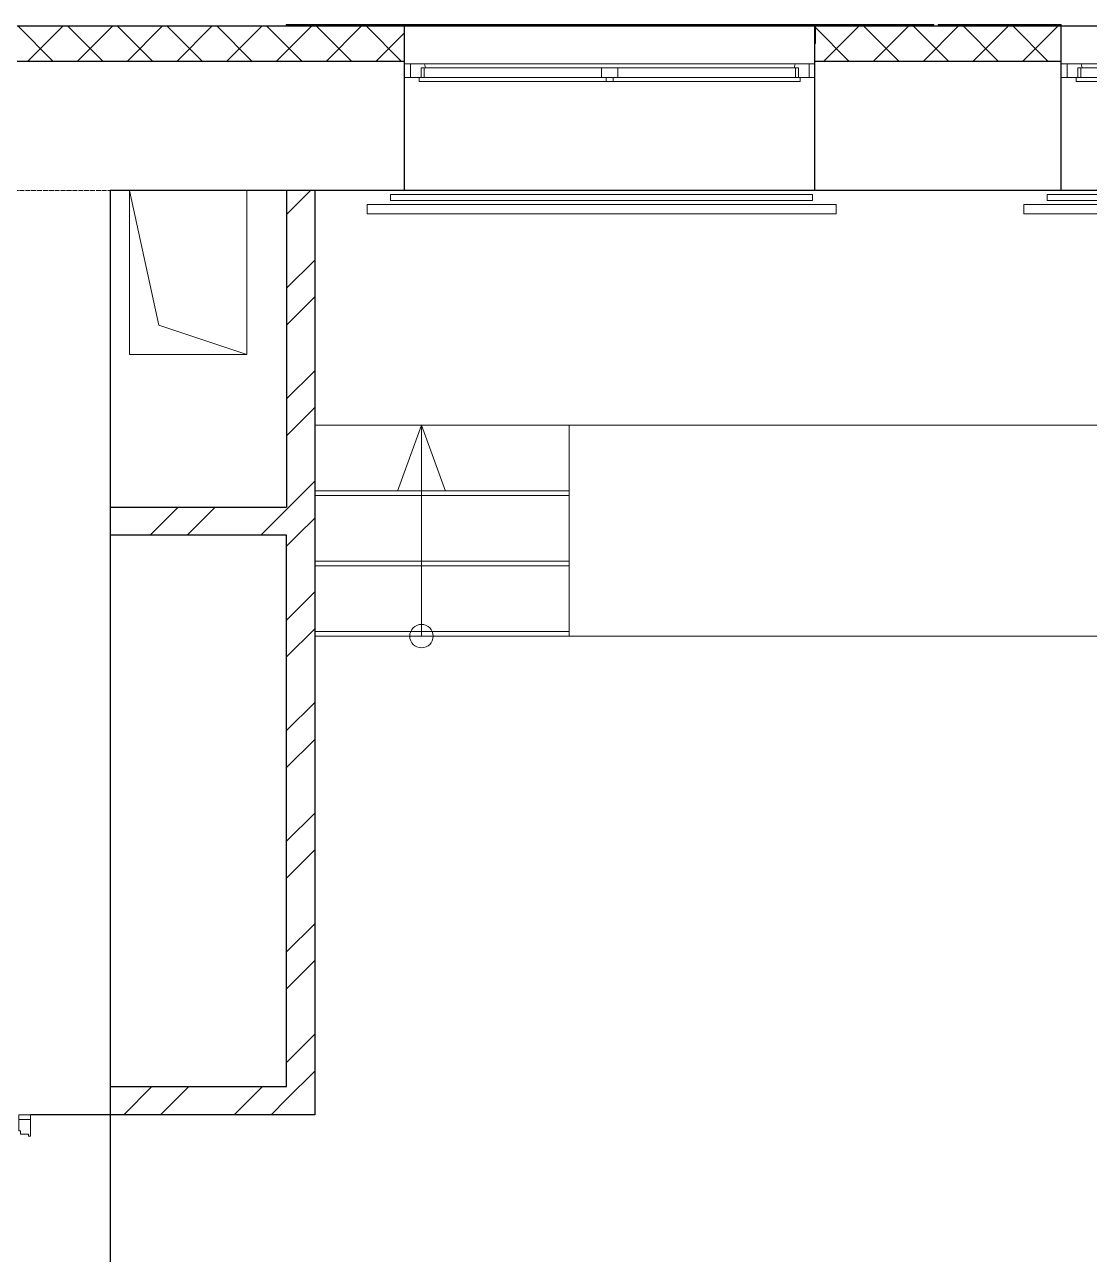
# Model space of a CAD drawing. Header units: millimetres. Extents: x -695119 to 412940, y -249585 to 622758.
# Drawn here: x 94756 to 99296, y 558393 to 563635 of the extents above; entities that cross this region are included whole.
import ezdxf

# ---------------------------------------------------------------- set-up
doc = ezdxf.new("R2010")
doc.units = ezdxf.units.MM
doc.linetypes.add('ADSK_Линия сетки', pattern=[25, 20, -2.5, 0, -2.5])
doc.linetypes.add('ADSK_Штриховая_ш2 п1_5', pattern=[4.5, 3, -1.5])
for name, color, linetype, lineweight in [('Балясины', 7, 'Continuous', 9), ('Двери', 8, 'Continuous', 9), ('Каркас_Импост', 8, 'Continuous', 9), ('Лестницы', 8, 'Continuous', 9), ('Монтажный зазор', 8, 'Continuous', 9), ('Ограждение', 8, 'Continuous', 9), ('Окна', 252, 'Continuous', 9), ('Оси', 252, 'Continuous', 9), ('Остекление', 8, 'Continuous', 9), ('Открывание', 8, 'ADSK_Штриховая_ш2 п1_5', 9), ('Панель', 252, 'Continuous', 30), ('Перекрытия', 7, 'Continuous', 18), ('Поручни', 8, 'Continuous', 9), ('Стены разрез', 7, 'Continuous', 30), ('Стены штриховка', 7, 'Continuous', 9), ('Типовые аннотации', 8, 'Continuous', 18), ('Элементы узлов', 8, 'Continuous', 18)]:
    doc.layers.add(name, color=color, linetype=linetype, lineweight=lineweight)
doc.layers.add('Стены', color=194, linetype='Continuous')
pattern_1 = [(45, (91217.38, 536167.97), (-235.7317, 235.7317), []), (45, (91374.53, 536167.97), (-235.7317, 235.7317), [])]
pattern_2 = [(0, (91217.38, 536167.97), (406.4, 101.6), [33.528, -271.272, 33.528, -271.272, -1625.6]), (0, (91217.38, 536167.97), (406.4, 101.6), [-609.6, 33.528, -576.072, 33.528, -271.272, -711.2]), (0, (91217.38, 536167.97), (406.4, 101.6), [-1524, 33.528, -169.672, 33.528, -474.472]), (120, (91369.78, 536218.77), (-291.18818, 301.15272), [33.528, -271.272, 33.528, -271.272, -1625.6]), (120, (91369.78, 536218.77), (-291.18818, 301.15272), [-609.6, 33.528, -576.072, 33.528, -271.272, -711.2]), (120, (91369.78, 536218.77), (-291.18818, 301.15272), [-1524, 33.528, -169.672, 33.528, -474.472]), (240, (91420.58, 536421.97), (-115.21182, -402.75272), [33.528, -271.272, 33.528, -271.272, -1625.6]), (240, (91420.58, 536421.97), (-115.21182, -402.75272), [-609.6, 33.528, -576.072, 33.528, -271.272, -711.2]), (240, (91420.58, 536421.97), (-115.21182, -402.75272), [-1524, 33.528, -169.672, 33.528, -474.472])]

# ---------------------------------------------------------------- blocks, each defined once
blk = doc.blocks.new('BIMLIB_Окно_Двустворчатое_VEKA_СФрамугойСнизу_ГОСТ30674_без линий - Ж_ОК-9_2350х1700-3835495-План 2 этажа смеж')
at = {"layer": 'Каркас_Импост', "lineweight": 18}
for p, q in [((-790.6, 265), (-850, 265)), ((-850, 265), (-850, 207)), ((-786, 248), (-790.6, 265)), ((790.6, 265), (786, 248)), ((850, 265), (790.6, 265)), ((850, 207), (850, 265)), ((-804, 207), (-804, 248)), ((-804, 248), (-792, 248)), ((792, 248), (804, 248)), ((804, 248), (804, 207)), ((-850, 207), (-812, 207)), ((812, 207), (850, 207))]:
    blk.add_line(p, q, dxfattribs=at)
at = {"layer": 'Каркас_Импост'}
for p, q in [((790.6, 265), (-790.6, 265)), ((-792, 248), (-35, 248)), ((-792, 207), (-792, 248)), ((-35, 248), (35, 248)), ((-35, 248), (-35, 207)), ((35, 248), (792, 248)), ((35, 207), (35, 248)), ((792, 248), (792, 207)), ((-812, 207), (-15, 207)), ((-812, 190), (-812, 207)), ((-15, 190), (-812, 190)), ((-15, 207), (15, 207)), ((-15, 207), (-15, 190)), ((15, 190), (-15, 190)), ((15, 207), (812, 207)), ((15, 190), (15, 207)), ((812, 190), (15, 190)), ((812, 207), (812, 190))]:
    blk.add_line(p, q, dxfattribs=at)
at = {"layer": 'Окна'}
for p, q in [((-850, 265), (-875, 265)), ((-850, 207), (-850, 265)), ((875, 265), (850, 265)), ((850, 265), (850, 207)), ((-875, 207), (-850, 207)), ((850, 207), (875, 207))]:
    blk.add_line(p, q, dxfattribs=at)
blk = doc.blocks.new('Ограждение - Ограждение-2545360-План 2 этажа смеж')
at = {"layer": 'Поручни'}
for p, q in [((5099, 26717.8), (5099, 26742.8)), ((6899, 26742.8), (5099, 26742.8)), ((6899, 26742.8), (6899, 26717.8)), ((5099, 26717.8), (6899, 26717.8))]:
    blk.add_line(p, q, dxfattribs=at)
blk = doc.blocks.new('Тип перил - Перила_Внутренний_-2545440-План 2 этажа смеж')
at = {"layer": 'Ограждение'}
for p, q in [((5099, 26700.3), (4999, 26700.3)), ((6899, 26700.3), (5099, 26700.3)), ((6999, 26700.3), (6899, 26700.3)), ((4999, 26682.6), (4999, 26677.9)), ((4999, 26660.3), (5099, 26660.3)), ((5099, 26660.3), (6899, 26660.3)), ((6899, 26660.3), (6999, 26660.3)), ((6999, 26677.9), (6999, 26682.6))]:
    blk.add_line(p, q, dxfattribs=at)
blk = doc.blocks.new('Тип перил - Перила_Внутренний_-V60-План 2 этажа смеж')
at = {"layer": 'Ограждение'}
for p, q in [((4999, 26700.3), (4999, 26660.3)), ((4999, 26700.3), (6999, 26700.3)), ((6999, 26700.3), (6999, 26660.3)), ((4999, 26660.3), (6999, 26660.3))]:
    blk.add_line(p, q, dxfattribs=at)
blk = doc.blocks.new('Ограждение - Ограждение-2545554-План 2 этажа смеж')
at = {"layer": 'Поручни'}
for p, q in [((7899, 26717.8), (7899, 26742.8)), ((9699, 26742.8), (7899, 26742.8)), ((9699, 26742.8), (9699, 26717.8)), ((7899, 26717.8), (9699, 26717.8))]:
    blk.add_line(p, q, dxfattribs=at)
blk = doc.blocks.new('Тип перил - Перила_Внутренний_-2545570-План 2 этажа смеж')
at = {"layer": 'Ограждение'}
for p, q in [((7899, 26700.3), (7799, 26700.3)), ((9699, 26700.3), (7899, 26700.3)), ((9799, 26700.3), (9699, 26700.3)), ((7799, 26682.6), (7799, 26677.9)), ((7799, 26660.3), (7899, 26660.3)), ((7899, 26660.3), (9699, 26660.3)), ((9699, 26660.3), (9799, 26660.3)), ((9799, 26677.9), (9799, 26682.6))]:
    blk.add_line(p, q, dxfattribs=at)
blk = doc.blocks.new('Тип перил - Перила_Внутренний_-V61-План 2 этажа смеж')
at = {"layer": 'Ограждение'}
for p, q in [((7799, 26700.3), (7799, 26660.3)), ((7799, 26700.3), (9799, 26700.3)), ((9799, 26700.3), (9799, 26660.3)), ((7799, 26660.3), (9799, 26660.3))]:
    blk.add_line(p, q, dxfattribs=at)
blk = doc.blocks.new('Дверь_Alumark_двупольная_S50 - Ш_1_5_Внутр_1520х2350  Пр EI60-3739858-План 2 этажа смеж')
at = {"layer": 'Каркас_Импост'}
for p, q in [((-566, 195), (-615, 195)), ((-615, 195), (-615, 145)), ((-566, 187), (-566, 195)), ((-552, 187), (-566, 187)), ((-552, 153), (-552, 187)), ((816, 187), (802, 187)), ((802, 187), (802, 153)), ((816, 195), (816, 187)), ((865, 195), (816, 195)), ((865, 145), (865, 195)), ((-615, 145), (-543, 145)), ((-543, 153), (-552, 153)), ((-543, 145), (-543, 153)), ((802, 153), (793, 153)), ((793, 153), (793, 145)), ((793, 145), (865, 145))]:
    blk.add_line(p, q, dxfattribs=at)
at = {"layer": 'Монтажный зазор'}
for p, q in [((-635, 195), (-635, 145)), ((-615, 195), (-635, 195)), ((-615, 145), (-615, 195)), ((885, 195), (865, 195)), ((865, 195), (865, 145)), ((885, 145), (885, 195)), ((-635, 145), (-615, 145)), ((865, 145), (885, 145))]:
    blk.add_line(p, q, dxfattribs=at)
at = {"layer": 'Остекление'}
for p, q in [((-534, 1221), (-534, 289)), ((-513, 1221), (-534, 1221)), ((-513, 289), (-513, 1221)), ((763, 289), (763, 461)), ((763, 461), (784, 461)), ((784, 461), (784, 289)), ((-534, 289), (-513, 289)), ((784, 289), (763, 289))]:
    blk.add_line(p, q, dxfattribs=at)
at = {"layer": 'Открывание'}
for centre, radius, start, end in [((-561, 213), 1066, 360, 89.0325), ((811, 213), 306, 93.3723, 180)]:
    blk.add_arc(centre, radius, start, end, dxfattribs=at)
at = {"layer": 'Панель'}
for p, q in [((-535, 1279), (-543, 1279)), ((-543, 1279), (-543, 1203)), ((-501, 1288), (-535, 1288)), ((-535, 1288), (-535, 1279)), ((-493, 1297), (-501, 1297)), ((-501, 1297), (-501, 1288)), ((-493, 1203), (-493, 1297)), ((-534, 1221), (-534, 1203)), ((-513, 1221), (-534, 1221)), ((-513, 1203), (-513, 1221)), ((-534, 1203), (-543, 1203)), ((-493, 1203), (-513, 1203)), ((785, 528), (751, 528)), ((751, 528), (751, 519)), ((793, 537), (785, 537)), ((785, 537), (785, 528)), ((793, 443), (793, 537)), ((751, 519), (743, 519)), ((743, 519), (743, 443)), ((743, 443), (763, 443)), ((763, 443), (763, 461)), ((763, 461), (784, 461)), ((784, 461), (784, 443)), ((784, 443), (793, 443)), ((-543, 307), (-543, 213)), ((-534, 307), (-543, 307)), ((-534, 289), (-534, 307)), ((-513, 289), (-534, 289)), ((-513, 307), (-513, 289)), ((-493, 307), (-513, 307)), ((-493, 231), (-493, 307)), ((743, 307), (743, 231)), ((743, 307), (763, 307)), ((763, 307), (763, 289)), ((763, 289), (784, 289)), ((784, 307), (793, 307)), ((784, 289), (784, 307)), ((793, 213), (793, 307)), ((-543, 213), (-535, 213)), ((-535, 213), (-535, 222)), ((-535, 222), (-501, 222)), ((-501, 222), (-501, 231)), ((-501, 231), (-493, 231)), ((743, 231), (751, 231)), ((751, 231), (751, 222)), ((751, 222), (785, 222)), ((785, 222), (785, 213)), ((785, 213), (793, 213))]:
    blk.add_line(p, q, dxfattribs=at)
at = {"layer": 'Панель', "lineweight": 9}
for p, q in [((-543, 1203), (-543, 307)), ((-493, 307), (-493, 1203)), ((743, 443), (743, 307)), ((793, 307), (793, 443))]:
    blk.add_line(p, q, dxfattribs=at)
blk = doc.blocks.new('ADSK_Стрелка1 - С кружком-1645851-План 2 этажа смеж')
at = {"layer": 'Элементы узлов'}
blk.add_line((0, 0), (900, 0), dxfattribs=at)

msp = doc.modelspace()

# ---------------------------------------------------------------- hatches: boundary and pattern name
at = {"layer": 'Стены разрез', "lineweight": 9}
h = msp.add_hatch(dxfattribs=at)
h.set_pattern_fill('FP_4', color=256, style=0, pattern_type=2)
h.set_pattern_definition(pattern_2)
h.paths.add_polyline_path([(112661.401, 563630.241), (112661.401, 563635.241), (112126.401, 563635.241), (112126.401, 563630.241)])
h.paths.add_polyline_path([(107576.401, 563630.241), (107576.401, 563635.241), (107046.401, 563635.241), (107046.401, 563630.241)])
h.paths.add_polyline_path([(104766.401, 563630.241), (104766.401, 563635.241), (104246.401, 563635.241), (104246.401, 563630.241)])
h.paths.add_polyline_path([(99176.401, 563630.241), (99176.401, 563635.241), (98651.401, 563635.241), (98651.401, 563630.241)])
h.paths.add_polyline_path([(85211.401, 563630.241), (85211.401, 563635.241), (84141.401, 563635.241), (84141.401, 563630.241), (84272.494, 563630.241)])
h.paths.add_polyline_path([(76811.401, 563630.241), (76811.401, 563635.241), (76276.401, 563635.241), (76276.401, 563630.241)])
h.paths.add_polyline_path([(70141.401, 563630.241), (70676.401, 563630.241), (70676.401, 563635.241), (70141.401, 563635.241)])
h = msp.add_hatch(dxfattribs=at)
h.set_pattern_fill('FP_4', color=256, style=0, pattern_type=2)
h.set_pattern_definition(pattern_2)
h.paths.add_polyline_path([(94683.401, 563478.241), (94683.401, 563628.241), (94681.401, 563628.241), (94681.401, 563478.241)])
h.paths.add_polyline_path([(117763.401, 563554.241), (117763.401, 563628.241), (119181.401, 563628.241), (119181.401, 563630.241), (117761.401, 563630.241), (117761.401, 563554.241)])
h.paths.add_polyline_path([(116009.401, 563554.241), (116011.401, 563554.241), (116011.401, 563630.241), (114941.401, 563630.241), (114941.401, 563554.241), (114943.401, 563554.241), (114943.401, 563628.241), (116009.401, 563628.241)])
h.paths.add_polyline_path([(113189.401, 563554.241), (113191.401, 563554.241), (113191.401, 563630.241), (112126.401, 563630.241), (112126.401, 563554.241), (112128.401, 563554.241), (112128.401, 563628.241), (113189.401, 563628.241)])
h.paths.add_polyline_path([(110374.401, 563554.241), (110376.401, 563554.241), (110376.401, 563630.241), (109326.401, 563630.241), (109326.401, 563554.241), (109328.401, 563554.241), (109328.401, 563628.241), (110374.401, 563628.241)])
h.paths.add_polyline_path([(107576.401, 563554.241), (107576.401, 563630.241), (106516.401, 563630.241), (106516.401, 563554.241), (106518.401, 563554.241), (106518.401, 563628.241), (107574.401, 563628.241), (107574.401, 563554.241)])
h.paths.add_polyline_path([(104764.401, 563554.241), (104766.401, 563554.241), (104766.401, 563630.241), (103726.401, 563630.241), (103726.401, 563554.241), (103728.401, 563554.241), (103728.401, 563628.241), (104764.401, 563628.241)])
h.paths.add_polyline_path([(101976.401, 563554.241), (101976.401, 563630.241), (100926.401, 563630.241), (100926.401, 563554.241), (100928.401, 563554.241), (100928.401, 563628.241), (101974.401, 563628.241), (101974.401, 563554.241)])
h.paths.add_polyline_path([(99174.401, 563554.241), (99176.401, 563554.241), (99176.401, 563630.241), (98126.401, 563630.241), (98126.401, 563554.241), (98128.401, 563554.241), (98128.401, 563628.241), (99174.401, 563628.241)])
h.paths.add_polyline_path([(96376.401, 563554.241), (96376.401, 563630.241), (94681.401, 563630.241), (94683.401, 563628.241), (96374.401, 563628.241), (96374.401, 563554.241)])
h = msp.add_hatch(dxfattribs=at)
h.set_pattern_fill('FP_7', color=256, style=0, pattern_type=2)
h.set_pattern_definition([(45, (91217.38, 536167.97), (-106.066, 106.066), []), (135, (91217.38, 536167.97), (-106.066, -106.066), [])])
h.paths.add_polyline_path([(119031.401, 563478.241), (119031.401, 563628.241), (117763.401, 563628.241), (117763.401, 563554.241), (117761.401, 563554.241), (117761.401, 563478.241), (119003.911, 563478.241)])
h.paths.add_polyline_path([(116011.401, 563478.241), (116011.401, 563554.241), (116009.401, 563554.241), (116009.401, 563628.241), (114943.401, 563628.241), (114943.401, 563554.241), (114941.401, 563554.241), (114941.401, 563478.241), (115878.083, 563478.241)])
h.paths.add_polyline_path([(112752.256, 563478.241), (113191.401, 563478.241), (113191.401, 563554.241), (113189.401, 563554.241), (113189.401, 563628.241), (112128.401, 563628.241), (112128.401, 563554.241), (112126.401, 563554.241), (112126.401, 563478.241)])
h.paths.add_polyline_path([(109973.743, 563478.241), (110376.401, 563478.241), (110376.401, 563554.241), (110374.401, 563554.241), (110374.401, 563628.241), (109328.401, 563628.241), (109328.401, 563554.241), (109326.401, 563554.241), (109326.401, 563478.241)])
h.paths.add_polyline_path([(107576.401, 563478.241), (107576.401, 563554.241), (107574.401, 563554.241), (107574.401, 563628.241), (106518.401, 563628.241), (106518.401, 563554.241), (106516.401, 563554.241), (106516.401, 563478.241), (107542.543, 563478.241)])
h.paths.add_polyline_path([(104416.716, 563478.241), (104766.401, 563478.241), (104766.401, 563554.241), (104764.401, 563554.241), (104764.401, 563628.241), (103728.401, 563628.241), (103728.401, 563554.241), (103726.401, 563554.241), (103726.401, 563478.241)])
h.paths.add_polyline_path([(101976.401, 563478.241), (101976.401, 563554.241), (101974.401, 563554.241), (101974.401, 563628.241), (100928.401, 563628.241), (100928.401, 563554.241), (100926.401, 563554.241), (100926.401, 563478.241), (101638.203, 563478.241)])
h.paths.add_polyline_path([(98859.689, 563478.241), (99176.401, 563478.241), (99176.401, 563554.241), (99174.401, 563554.241), (99174.401, 563628.241), (98128.401, 563628.241), (98128.401, 563554.241), (98126.401, 563554.241), (98126.401, 563478.241), (98165.061, 563478.241)])
h.paths.add_polyline_path([(96376.401, 563478.241), (96376.401, 563554.241), (96374.401, 563554.241), (96374.401, 563628.241), (94683.401, 563628.241), (94683.401, 563478.241), (96081.176, 563478.241)])
h = msp.add_hatch(dxfattribs=at)
h.set_pattern_fill('FP_1', color=256, style=0, pattern_type=2)
h.set_pattern_definition(pattern_1)
h.paths.add_polyline_path([(95993.401, 561458.241), (95993.401, 562928.241), (95873.401, 562928.241), (95873.401, 561458.241)])
h = msp.add_hatch(dxfattribs=at)
h.set_pattern_fill('FP_1', color=256, style=0, pattern_type=2)
h.set_pattern_definition(pattern_1)
h.paths.add_polyline_path([(95386.548, 561458.241), (95873.401, 561458.241), (95873.401, 561578.241), (95121.401, 561578.241), (95121.401, 561458.241)])
h = msp.add_hatch(dxfattribs=at)
h.set_pattern_fill('FP_1', color=256, style=0, pattern_type=2)
h.set_pattern_definition(pattern_1)
h.paths.add_polyline_path([(95993.401, 558988.241), (95993.401, 561458.241), (95873.401, 561458.241), (95873.401, 558988.241)])
h = msp.add_hatch(dxfattribs=at)
h.set_pattern_fill('FP_1', color=256, style=0, pattern_type=2)
h.set_pattern_definition(pattern_1)
h.paths.add_polyline_path([(95873.401, 558988.241), (95873.401, 559108.241), (95121.401, 559108.241), (95121.401, 558988.241), (95386.548, 558988.241)])

# ---------------------------------------------------------------- linework, layer by layer
at = {"lineweight": 18}
for p, q in [((95203.841, 562228.241), (95203.841, 562928.241)), ((95203.841, 562928.241), (95328.841, 562353.241)), ((95703.841, 562928.241), (95703.841, 562228.241)), ((95328.841, 562353.241), (95703.841, 562228.241)), ((95703.841, 562228.241), (95203.841, 562228.241))]:
    msp.add_line(p, q, dxfattribs=at)
at = {"layer": 'Лестницы'}
for p, q in [((95993.401, 561928.242), (97078.401, 561928.242)), ((97078.401, 561628.242), (97078.401, 561928.196)), ((95993.401, 561648.242), (97078.401, 561648.242)), ((95993.401, 561628.242), (97078.401, 561628.242)), ((97078.401, 561328.242), (97078.401, 561628.242)), ((95993.401, 561348.242), (97078.401, 561348.242)), ((95993.401, 561328.242), (97078.401, 561328.242)), ((95993.401, 561048.252), (97078.401, 561048.252)), ((95993.401, 561028.252), (97078.401, 561028.252))]:
    msp.add_line(p, q, dxfattribs=at)
at = {"layer": 'Оси', "linetype": 'ADSK_Линия сетки'}
msp.add_line((124372.922, 562928.241), (50771.339, 562928.241), dxfattribs=at)
at = {"layer": 'Перекрытия', "color": 49, "true_color": 0x464646}
for p, q in [((95203.841, 562228.241), (95203.841, 562928.241)), ((95703.841, 562928.241), (95703.841, 562228.241)), ((95703.841, 562228.241), (95203.841, 562228.241))]:
    msp.add_line(p, q, dxfattribs=at)
at = {"layer": 'Перекрытия'}
for p, q in [((95993.401, 561928.196), (110040.146, 561928.196)), ((97078.401, 561628.242), (97078.401, 561028.252)), ((97078.401, 561028.252), (110046.698, 561028.252))]:
    msp.add_line(p, q, dxfattribs=at)
at = {"layer": 'Стены'}
for p, q in [((95871.401, 563635.241), (98633.673, 563635.241)), ((95871.401, 563635.241), (95871.401, 563630.241)), ((96376.401, 563630.241), (98126.401, 563630.241)), ((98633.673, 563630.241), (98633.673, 563635.241)), ((99176.401, 563630.241), (100926.401, 563630.241)), ((96376.401, 563478.241), (94926.401, 563478.241)), ((99176.401, 563478.241), (98126.401, 563478.241)), ((98126.401, 562928.241), (96376.401, 562928.241)), ((100926.401, 562928.241), (99176.401, 562928.241)), ((95121.401, 558988.241), (95121.401, 557468.241))]:
    msp.add_line(p, q, dxfattribs=at)
at = {"layer": 'Стены разрез'}
for p, q in [((94081.401, 563630.241), (96376.401, 563630.241)), ((96376.401, 562928.241), (96376.401, 563630.241)), ((98126.401, 562928.241), (98126.401, 563630.241)), ((98126.401, 563630.241), (99176.401, 563630.241)), ((98651.401, 563635.241), (99176.401, 563635.241)), ((98651.401, 563635.241), (98651.401, 563630.241)), ((99176.401, 562928.241), (99176.401, 563635.241)), ((94926.401, 563478.241), (94081.401, 563478.241)), ((95121.401, 562928.241), (95121.401, 558988.241)), ((96376.401, 562928.241), (95121.401, 562928.241)), ((95873.401, 562928.241), (95873.401, 561578.241)), ((95993.401, 562928.241), (95993.401, 561458.241)), ((99176.401, 562928.241), (98126.401, 562928.241)), ((95121.401, 561578.241), (95873.401, 561578.241)), ((95873.401, 561458.241), (95121.401, 561458.241)), ((95873.401, 559108.241), (95873.401, 561458.241)), ((95993.401, 561458.241), (95993.401, 558988.241)), ((95121.401, 559108.241), (95873.401, 559108.241)), ((95993.401, 558988.241), (94781.401, 558988.241))]:
    msp.add_line(p, q, dxfattribs=at)
at = {"layer": 'Стены штриховка'}
for p, q in [((94683.401, 563628.241), (96374.401, 563628.241)), ((96374.401, 563628.241), (96374.401, 563554.241)), ((98128.401, 563554.241), (98128.401, 563628.241)), ((98128.401, 563628.241), (99174.401, 563628.241)), ((99174.401, 563628.241), (99174.401, 563554.241)), ((96374.401, 563554.241), (96376.401, 563554.241)), ((98126.401, 563554.241), (98128.401, 563554.241)), ((99174.401, 563554.241), (99176.401, 563554.241))]:
    msp.add_line(p, q, dxfattribs=at)
at = {"layer": 'Типовые аннотации', "lineweight": 20}
for q in [(96346.022, 561646.333), (96551.234, 561646.333)]:
    msp.add_line((96448.628, 561928.241), q, dxfattribs=at)
msp.add_circle((96448.628, 561028.251), 50, dxfattribs=at)

# ---------------------------------------------------------------- block references
at = {"layer": 'Балясины'}
for name in ['Ограждение - Ограждение-2545360-План 2 этажа смеж', 'Ограждение - Ограждение-2545554-План 2 этажа смеж']:
    msp.add_blockref(name, (91217.378, 536167.972), dxfattribs=at)
at = {"layer": 'Двери', "rotation": 89.99999999999991}
msp.add_blockref('Дверь_Alumark_двупольная_S50 - Ш_1_5_Внутр_1520х2350  Пр EI60-3739858-План 2 этажа смеж', (94926.401, 558103.241), dxfattribs=at)
at = {"layer": 'Ограждение'}
for name in ['Тип перил - Перила_Внутренний_-2545440-План 2 этажа смеж', 'Тип перил - Перила_Внутренний_-V60-План 2 этажа смеж', 'Тип перил - Перила_Внутренний_-2545570-План 2 этажа смеж', 'Тип перил - Перила_Внутренний_-V61-План 2 этажа смеж']:
    msp.add_blockref(name, (91217.378, 536167.972), dxfattribs=at)
at = {"layer": 'Окна'}
for p in [(97251.401, 563203.241), (100051.401, 563203.241)]:
    msp.add_blockref('BIMLIB_Окно_Двустворчатое_VEKA_СФрамугойСнизу_ГОСТ30674_без линий - Ж_ОК-9_2350х1700-3835495-План 2 этажа смеж', p, dxfattribs=at)
at = {"layer": 'Элементы узлов', "rotation": 89.9999999999999}
msp.add_blockref('ADSK_Стрелка1 - С кружком-1645851-План 2 этажа смеж', (96448.628, 561028.251), dxfattribs=at)

doc.saveas('drawing.dxf')
